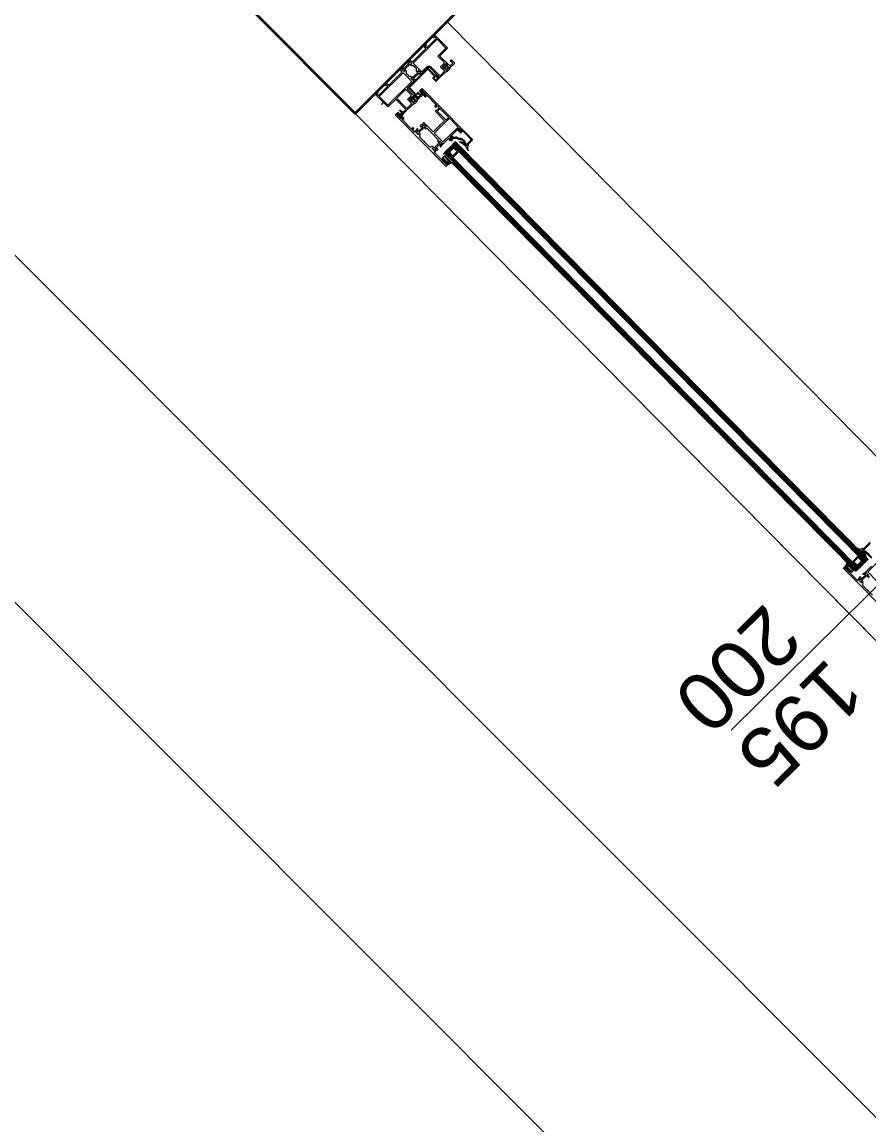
# Model space of a CAD drawing. Header units: centimetres. Extents: x 118932 to 154602, y -32682 to -23521.
# Drawn here: x 137482.6 to 137600.1, y -25901.2 to -25748.3 of the extents above; entities that cross this region are included whole.
import ezdxf

# ---------------------------------------------------------------- set-up
doc = ezdxf.new("R2010")
doc.units = ezdxf.units.CM
doc.header["$LTSCALE"] = 50
doc.header["$MEASUREMENT"] = 0
for name, color, linetype, lineweight, true_color in [('GEN_01_TA_Kolon', 7, 'Continuous', 35, 0xd05d28), ('GEN_02_TF_Pencere', 7, 'Continuous', 9, 0x6093ac), ('GEN_05_ML_Alçıpan_giydirme', 7, 'Continuous', 18, 0x7ebab5), ('GEN_05_ML_Mermer', 7, 'Continuous', 9, 0x9d8692), ('GEN_06_GR_İnce', 7, 'Continuous', 13, 0xb0b0a9), ('KALACAK DUVARLAR', 7, 'Continuous', 30, 0x005387)]:
    doc.layers.add(name, color=color, linetype=linetype, lineweight=lineweight, true_color=true_color)
doc.styles.add('ARIAL', font='arial.ttf')

# ---------------------------------------------------------------- blocks, each defined once
blk = doc.blocks.new('LEVEL 0_E BLOK_KOLON')
at = {"layer": 'GEN_01_TA_Kolon'}
blk.add_lwpolyline([(-162.39, -178.11), (-148.3, -164.04), (-162.59, -149.74), (-176.68, -163.77)], close=True, dxfattribs=at)
blk = doc.blocks.new('LEVEL 0_E BLOK_GÖRÜNÜŞ')
at = {"layer": 'GEN_02_TF_Pencere'}
blk.add_lwpolyline([(-40.65, -414.57), (-212.7, -240.48)], dxfattribs=at)
at = {"layer": 'GEN_06_GR_İnce'}
for p, q in [((-420.03, -99.9), (-73.16, -447.09)), ((-454.03, -113.98), (-84.49, -483.86))]:
    blk.add_line(p, q, dxfattribs=at)
blk = doc.blocks.new('YIKILACAK DUVARLAR LEVEL 0 D BLOK')
at = {"layer": 'KALACAK DUVARLAR', "elevation": 0}
blk.add_lwpolyline([(-860.32, -577.44), (-878.85, -595.9), (-864.56, -610.24), (-850.47, -596.17), (-852.04, -594.6), (-847.61, -590.19)], dxfattribs=at)
blk = doc.blocks.new('P7_')
at = {"layer": 'GEN_02_TF_Pencere'}
for p, q in [((163386.22, -16188.83, 0), (163386.22, -16138.82, 0)), ((163381.25, -16165.65, 0), (163391.19, -16165.65, 0)), ((163386.57, -16165.9, 0), (163385.78, -16165.9, 0)), ((163386.71, -16165.9, 0), (163386.63, -16165.9, 0)), ((163386.83, -16165.9, 0), (163386.77, -16165.9, 0)), ((163386.85, -16165.94, 0), (163386.83, -16165.9, 0)), ((163386.87, -16165.9, 0), (163386.85, -16165.94, 0)), ((163387.7, -16165.9, 0), (163386.87, -16165.9, 0)), ((163387.94, -16166.21, 0), (163387.78, -16165.95, 0)), ((163388.17, -16166.26, 0), (163388.03, -16166.26, 0)), ((163388.09, -16166.04, 0), (163388.09, -16166.06, 0)), ((163388.09, -16166.07, 0), (163388.19, -16166.23, 0)), ((163388.5, -16166.01, 0), (163388.12, -16166.01, 0)), ((163388.13, -16166.08, 0), (163388.13, -16166.04, 0)), ((163388.23, -16166.26, 0), (163388.13, -16166.08, 0)), ((163388.17, -16166, 0), (163388.51, -16166, 0)), ((163388.25, -16167.17, 0), (163388.25, -16166.32, 0)), ((163388.25, -16167.17, 0), (163388.25, -16167.17, 0)), ((163388.43, -16166.32, 0), (163388.43, -16167.17, 0)), ((163388.55, -16166.08, 0), (163388.44, -16166.26, 0)), ((163388.66, -16166.48, 0), (163388.49, -16166.3, 0)), ((163388.49, -16167.19, 0), (163388.66, -16167.02, 0)), ((163388.53, -16166.22, 0), (163388.58, -16166.04, 0)), ((163388.55, -16166.04, 0), (163388.55, -16166.08, 0)), ((163388.58, -16166.04, 0), (163388.58, -16166.02, 0)), ((163388.68, -16166.49, 0), (163388.66, -16166.48, 0)), ((163388.66, -16167.02, 0), (163388.68, -16167, 0)), ((163388.78, -16167.08, 0), (163388.71, -16167.34, 0)), ((163388.72, -16165.88, 0), (163388.72, -16166.15, 0)), ((163388.72, -16166.15, 0), (163388.79, -16166.41, 0)), ((163390.17, -16165.85, 0), (163388.75, -16165.85, 0)), ((163389.72, -16166.6, 0), (163389.77, -16166.55, 0)), ((163389.72, -16167.1, 0), (163389.72, -16166.6, 0)), ((163389.72, -16166.65, 0), (163469.27, -16166.65, 0)), ((163389.72, -16166.75, 0), (163471.15, -16166.75, 0)), ((163389.72, -16166.85, 0), (163471.15, -16166.85, 0)), ((163389.72, -16166.95, 0), (163471.15, -16166.95, 0)), ((163389.72, -16167.05, 0), (163471.15, -16167.05, 0)), ((163389.77, -16167.15, 0), (163389.72, -16167.1, 0)), ((163390.09, -16167.15, 0), (163389.72, -16167.15, 0)), ((163389.72, -16167.15, 0), (163389.72, -16168.35, 0)), ((163389.72, -16167.15, 0), (163470.77, -16167.15, 0)), ((163389.73, -16168.35, 0), (163389.73, -16167.15, 0)), ((163389.77, -16166.55, 0), (163469.36, -16166.55, 0)), ((163389.77, -16168.35, 0), (163389.77, -16167.15, 0)), ((163389.81, -16168.35, 0), (163389.81, -16167.15, 0)), ((163389.85, -16168.35, 0), (163389.85, -16167.15, 0)), ((163389.89, -16168.35, 0), (163389.89, -16167.15, 0)), ((163389.93, -16168.35, 0), (163389.93, -16167.15, 0)), ((163389.94, -16167.3, 0), (163390.09, -16167.15, 0)), ((163389.97, -16167.27, 0), (163389.97, -16167.15, 0)), ((163390.01, -16167.23, 0), (163390.01, -16167.15, 0)), ((163390.02, -16167.33, 0), (163390.17, -16167.18, 0)), ((163390.04, -16166.1, 0), (163390.04, -16166.08, 0)), ((163390.05, -16167.19, 0), (163390.05, -16167.15, 0)), ((163390.07, -16166.05, 0), (163390.14, -16166.05, 0)), ((163390.4, -16166.15, 0), (163390.09, -16166.15, 0)), ((163390.09, -16167.15, 0), (163390.09, -16167.15, 0)), ((163390.17, -16166.02, 0), (163390.17, -16165.85, 0)), ((163390.17, -16167.18, 0), (163391.02, -16167.18, 0)), ((163390.31, -16165.88, 0), (163390.31, -16166, 0)), ((163391.03, -16165.83, 0), (163390.36, -16165.83, 0)), ((163390.36, -16166.05, 0), (163390.44, -16166.05, 0)), ((163390.95, -16166.05, 0), (163391.03, -16166.05, 0)), ((163391.19, -16166.15, 0), (163390.99, -16166.15, 0)), ((163391.02, -16167.18, 0), (163391.02, -16168.32, 0)), ((163391.08, -16166, 0), (163391.08, -16165.88, 0)), ((163391.22, -16165.68, 0), (163391.22, -16166.12, 0)), ((163470.7, -16167.18, 0), (163469.85, -16167.18, 0)), ((163469.85, -16167.18, 0), (163469.85, -16168.32, 0)), ((163470.85, -16167.33, 0), (163470.7, -16167.18, 0)), ((163470.92, -16167.3, 0), (163470.77, -16167.15, 0)), ((163470.77, -16167.15, 0), (163471.15, -16167.15, 0)), ((163470.79, -16167.17, 0), (163470.79, -16167.15, 0)), ((163470.83, -16167.21, 0), (163470.83, -16167.15, 0)), ((163470.87, -16167.25, 0), (163470.87, -16167.15, 0)), ((163470.91, -16167.29, 0), (163470.91, -16167.15, 0)), ((163470.95, -16168.35, 0), (163470.95, -16167.15, 0)), ((163470.99, -16168.35, 0), (163470.99, -16167.15, 0)), ((163471.03, -16168.35, 0), (163471.03, -16167.15, 0)), ((163471.07, -16168.35, 0), (163471.07, -16167.15, 0)), ((163471.15, -16166.6, 0), (163471.1, -16166.55, 0)), ((163471.1, -16167.15, 0), (163471.15, -16167.1, 0)), ((163471.11, -16168.35, 0), (163471.11, -16167.15, 0)), ((163471.15, -16167.1, 0), (163471.15, -16166.6, 0)), ((163471.15, -16167.15, 0), (163471.15, -16168.35, 0)), ((163471.15, -16168.35, 0), (163471.15, -16167.15, 0)), ((163388.51, -16167.7, 0), (163386.8, -16167.71, 0)), ((163387.86, -16167.41, 0), (163387.94, -16167.28, 0)), ((163388.02, -16167.23, 0), (163388.17, -16167.23, 0)), ((163388.18, -16167.27, 0), (163388.09, -16167.42, 0)), ((163388.09, -16167.43, 0), (163388.09, -16167.45, 0)), ((163388.12, -16167.48, 0), (163388.5, -16167.48, 0)), ((163388.13, -16167.41, 0), (163388.23, -16167.23, 0)), ((163388.13, -16167.44, 0), (163388.13, -16167.41, 0)), ((163388.51, -16167.48, 0), (163388.17, -16167.48, 0)), ((163388.44, -16167.23, 0), (163388.55, -16167.41, 0)), ((163388.52, -16170.65, 0), (163388.51, -16167.7, 0)), ((163388.58, -16167.45, 0), (163388.52, -16167.27, 0)), ((163388.55, -16167.41, 0), (163388.55, -16167.44, 0)), ((163388.58, -16167.47, 0), (163388.58, -16167.45, 0)), ((163388.71, -16167.34, 0), (163388.71, -16168.62, 0)), ((163389.72, -16168.4, 0), (163389.77, -16168.35, 0)), ((163389.72, -16168.35, 0), (163470.77, -16168.35, 0)), ((163389.72, -16168.35, 0), (163390.09, -16168.35, 0)), ((163389.72, -16168.35, 0), (163389.72, -16168.35, 0)), ((163389.72, -16168.9, 0), (163389.72, -16168.4, 0)), ((163389.72, -16168.45, 0), (163471.15, -16168.45, 0)), ((163389.72, -16168.55, 0), (163471.15, -16168.55, 0)), ((163389.72, -16168.65, 0), (163471.15, -16168.65, 0)), ((163389.94, -16168.2, 0), (163389.94, -16167.3, 0)), ((163390.09, -16168.35, 0), (163389.94, -16168.2, 0)), ((163389.97, -16168.35, 0), (163389.97, -16168.23, 0)), ((163390.01, -16168.35, 0), (163390.01, -16168.27, 0)), ((163390.02, -16168.17, 0), (163390.02, -16167.33, 0)), ((163390.17, -16168.32, 0), (163390.02, -16168.17, 0)), ((163390.05, -16168.35, 0), (163390.05, -16168.31, 0)), ((163390.09, -16168.35, 0), (163390.09, -16168.35, 0)), ((163390.17, -16167.43, 0), (163390.27, -16167.33, 0)), ((163390.17, -16168.07, 0), (163390.17, -16167.43, 0)), ((163390.27, -16168.17, 0), (163390.17, -16168.07, 0)), ((163391.02, -16168.32, 0), (163390.17, -16168.32, 0)), ((163390.27, -16167.33, 0), (163390.87, -16167.33, 0)), ((163390.87, -16168.17, 0), (163390.27, -16168.17, 0)), ((163390.87, -16167.33, 0), (163390.87, -16168.17, 0)), ((163469.85, -16168.32, 0), (163470.7, -16168.32, 0)), ((163470.6, -16167.33, 0), (163470, -16167.33, 0)), ((163470, -16167.33, 0), (163470, -16168.17, 0)), ((163470, -16168.17, 0), (163470.6, -16168.17, 0)), ((163470.7, -16167.43, 0), (163470.6, -16167.33, 0)), ((163470.6, -16168.17, 0), (163470.7, -16168.07, 0)), ((163470.7, -16168.07, 0), (163470.7, -16167.43, 0)), ((163470.7, -16168.32, 0), (163470.85, -16168.17, 0)), ((163470.77, -16168.35, 0), (163470.92, -16168.2, 0)), ((163471.15, -16168.35, 0), (163470.77, -16168.35, 0)), ((163470.79, -16168.35, 0), (163470.79, -16168.34, 0)), ((163470.83, -16168.35, 0), (163470.83, -16168.3, 0)), ((163470.85, -16168.17, 0), (163470.85, -16167.33, 0)), ((163470.87, -16168.35, 0), (163470.87, -16168.26, 0)), ((163470.91, -16168.35, 0), (163470.91, -16168.22, 0)), ((163470.92, -16168.2, 0), (163470.92, -16167.3, 0)), ((163471.15, -16168.4, 0), (163471.1, -16168.35, 0)), ((163471.15, -16168.35, 0), (163471.15, -16168.35, 0)), ((163471.15, -16168.9, 0), (163471.15, -16168.4, 0)), ((163389.53, -16169.41, 0), (163390.44, -16169.41, 0)), ((163390.34, -16169.53, 0), (163389.53, -16169.53, 0)), ((163389.72, -16168.75, 0), (163471.15, -16168.75, 0)), ((163389.72, -16168.85, 0), (163471.15, -16168.85, 0)), ((163389.77, -16168.95, 0), (163389.72, -16168.9, 0)), ((163389.77, -16168.95, 0), (163471.1, -16168.95, 0)), ((163391.03, -16169.38, 0), (163390.97, -16169.38, 0)), ((163390.98, -16169.26, 0), (163391.17, -16169.26, 0)), ((163391.08, -16170.69, 0), (163391.08, -16169.43, 0)), ((163391.2, -16169.29, 0), (163391.2, -16170.83, 0)), ((163471.1, -16168.95, 0), (163471.15, -16168.9, 0))]:
    blk.add_line(p, q, dxfattribs=at)
at = {"layer": 'GEN_02_TF_Pencere', "extrusion": (0, 0, -1)}
for p, q in [((163390.03, -16166.19, 0), (163390.03, -16166.44, 0)), ((163390.04, -16166.48, 0), (163390.07, -16166.53, 0)), ((163390.45, -16166.16, 0), (163390.06, -16166.16, 0)), ((163390.14, -16166.53, 0), (163390.2, -16166.4, 0)), ((163390.26, -16166.4, 0), (163390.31, -16166.53, 0)), ((163390.55, -16165.88, 0), (163390.39, -16165.98, 0)), ((163390.39, -16166.53, 0), (163390.46, -16166.39, 0)), ((163390.41, -16166.04, 0), (163390.45, -16166.04, 0)), ((163390.45, -16166.04, 0), (163390.45, -16166.16, 0)), ((163390.52, -16166.4, 0), (163390.57, -16166.53, 0)), ((163390.53, -16166.13, 0), (163390.53, -16165.97, 0)), ((163390.8, -16165.88, 0), (163390.55, -16165.88, 0)), ((163390.56, -16165.95, 0), (163390.79, -16165.95, 0)), ((163390.79, -16166.16, 0), (163390.56, -16166.16, 0)), ((163390.65, -16166.53, 0), (163390.73, -16166.39, 0)), ((163390.78, -16166.4, 0), (163390.82, -16166.49, 0)), ((163390.96, -16165.98, 0), (163390.8, -16165.88, 0)), ((163390.81, -16166.15, 0), (163390.81, -16166.15, 0)), ((163390.82, -16165.97, 0), (163390.82, -16166.13, 0)), ((163390.82, -16166.49, 0), (163390.82, -16166.49, 0)), ((163390.86, -16166.36, 0), (163390.86, -16166.34, 0)), ((163390.86, -16166.36, 0), (163390.86, -16166.36, 0)), ((163390.9, -16166.16, 0), (163390.9, -16166.04, 0)), ((163390.9, -16166.04, 0), (163390.94, -16166.04, 0)), ((163391.2, -16166.16, 0), (163390.9, -16166.16, 0)), ((163390.92, -16166.55, 0), (163391.17, -16166.55, 0)), ((163390.96, -16166.25, 0), (163391.15, -16166.25, 0)), ((163391.15, -16166.45, 0), (163390.96, -16166.45, 0)), ((163391.23, -16166.07, 0), (163391.23, -16166.13, 0)), ((163391.25, -16166.34, 0), (163391.25, -16166.36, 0)), ((163391.33, -16166.5, 0), (163391.54, -16166.7, 0)), ((163391.59, -16166.66, 0), (163391.41, -16166.45, 0)), ((163469.27, -16166.66, 0), (163469.45, -16166.45, 0)), ((163469.53, -16166.5, 0), (163469.32, -16166.7, 0)), ((163469.61, -16166.34, 0), (163469.61, -16166.36, 0)), ((163469.63, -16166.07, 0), (163469.63, -16166.13, 0)), ((163469.66, -16166.16, 0), (163469.96, -16166.16, 0)), ((163469.94, -16166.55, 0), (163469.69, -16166.55, 0)), ((163469.9, -16166.25, 0), (163469.71, -16166.25, 0)), ((163469.71, -16166.45, 0), (163469.9, -16166.45, 0)), ((163469.9, -16165.98, 0), (163470.06, -16165.88, 0)), ((163469.96, -16166.04, 0), (163469.92, -16166.04, 0)), ((163469.96, -16166.16, 0), (163469.96, -16166.04, 0)), ((163470, -16166.36, 0), (163470, -16166.34, 0)), ((163470, -16166.36, 0), (163470, -16166.36, 0)), ((163470.04, -16165.97, 0), (163470.04, -16166.13, 0)), ((163470.08, -16166.4, 0), (163470.04, -16166.49, 0)), ((163470.04, -16166.49, 0), (163470.04, -16166.49, 0)), ((163470.05, -16166.15, 0), (163470.05, -16166.15, 0)), ((163470.06, -16165.88, 0), (163470.31, -16165.88, 0)), ((163470.3, -16165.95, 0), (163470.07, -16165.95, 0)), ((163470.07, -16166.16, 0), (163470.3, -16166.16, 0)), ((163470.21, -16166.53, 0), (163470.13, -16166.39, 0)), ((163470.34, -16166.4, 0), (163470.29, -16166.53, 0)), ((163470.31, -16165.88, 0), (163470.47, -16165.98, 0)), ((163470.33, -16166.13, 0), (163470.33, -16165.97, 0)), ((163470.47, -16166.53, 0), (163470.4, -16166.39, 0)), ((163470.45, -16166.04, 0), (163470.41, -16166.04, 0)), ((163470.41, -16166.04, 0), (163470.41, -16166.16, 0)), ((163470.41, -16166.16, 0), (163470.81, -16166.16, 0)), ((163470.61, -16166.4, 0), (163470.55, -16166.53, 0)), ((163470.72, -16166.53, 0), (163470.66, -16166.4, 0)), ((163470.82, -16166.48, 0), (163470.79, -16166.53, 0)), ((163470.84, -16166.19, 0), (163470.83, -16166.44, 0)), ((163390.17, -16168.95, 0), (163390.18, -16168.95, 0)), ((163390.85, -16169.27, 0), (163390.84, -16169.28, 0)), ((163391.17, -16169.26, 0), (163390.9, -16169.26, 0)), ((163391.2, -16169.47, 0), (163391.2, -16169.28, 0)), ((163391.26, -16169.49, 0), (163391.23, -16169.49, 0)), ((163391.23, -16169.49, 0), (163391.23, -16169.49, 0)), ((163469.6, -16169.89, 0), (163469.64, -16169.89, 0)), ((163469.64, -16169.89, 0), (163469.64, -16169.89, 0)), ((163469.67, -16169.87, 0), (163469.67, -16169.68, 0)), ((163469.7, -16169.66, 0), (163469.96, -16169.66, 0)), ((163470.01, -16169.67, 0), (163470.02, -16169.68, 0)), ((163470.69, -16169.35, 0), (163470.68, -16169.35, 0))]:
    blk.add_line(p, q, dxfattribs=at)
at = {"layer": 'GEN_02_TF_Pencere', "linetype": 'Continuous'}
for p, q in [((163478.97, -16166.05, 0), (163478.97, -16166.56, 0)), ((163478.99, -16166.05, 0), (163478.99, -16166.56, 0)), ((163479.01, -16166.05, 0), (163479.01, -16166.56, 0)), ((163479.03, -16166.05, 0), (163479.03, -16166.56, 0)), ((163479.05, -16166.05, 0), (163479.05, -16166.56, 0)), ((163479.07, -16166.05, 0), (163479.07, -16166.56, 0)), ((163479.09, -16166.05, 0), (163479.09, -16166.56, 0)), ((163479.11, -16166.05, 0), (163479.11, -16166.56, 0)), ((163479.13, -16166.05, 0), (163479.13, -16166.56, 0)), ((163479.15, -16166.05, 0), (163479.15, -16166.56, 0)), ((163479.17, -16166.05, 0), (163479.17, -16166.56, 0)), ((163479.19, -16166.05, 0), (163479.19, -16166.56, 0)), ((163479.21, -16166.05, 0), (163479.21, -16166.56, 0)), ((163479.23, -16166.05, 0), (163479.23, -16166.56, 0)), ((163479.25, -16166.05, 0), (163479.25, -16166.56, 0)), ((163479.27, -16166.05, 0), (163479.27, -16166.56, 0)), ((163478.97, -16170.46, 0), (163478.97, -16169.95, 0)), ((163478.99, -16170.46, 0), (163478.99, -16169.95, 0)), ((163479.01, -16170.46, 0), (163479.01, -16169.95, 0)), ((163479.03, -16170.46, 0), (163479.03, -16169.95, 0)), ((163479.05, -16170.46, 0), (163479.05, -16169.95, 0)), ((163479.07, -16170.46, 0), (163479.07, -16169.95, 0)), ((163479.09, -16170.46, 0), (163479.09, -16169.95, 0)), ((163479.11, -16170.46, 0), (163479.11, -16169.95, 0)), ((163479.13, -16170.46, 0), (163479.13, -16169.95, 0)), ((163479.15, -16170.46, 0), (163479.15, -16169.95, 0)), ((163479.17, -16170.46, 0), (163479.17, -16169.95, 0)), ((163479.19, -16170.46, 0), (163479.19, -16169.95, 0)), ((163479.21, -16170.46, 0), (163479.21, -16169.95, 0)), ((163479.23, -16170.46, 0), (163479.23, -16169.95, 0)), ((163479.25, -16170.46, 0), (163479.25, -16169.95, 0)), ((163479.27, -16170.46, 0), (163479.27, -16169.95, 0))]:
    blk.add_line(p, q, dxfattribs=at)
at = {"layer": 'GEN_02_TF_Pencere', "elevation": 0}
for points in [[(163479.62, -16165.65), (163469.68, -16165.65, 0.414214), (163469.65, -16165.68), (163469.65, -16166.12, 0.414214), (163469.68, -16166.15), (163469.88, -16166.15, 0.414214), (163469.95, -16166.08, 0.414214), (163469.92, -16166.05), (163469.84, -16166.05, -0.414214), (163469.79, -16166), (163469.79, -16165.88, -0.414214), (163469.84, -16165.83), (163470.51, -16165.83, -0.414214), (163470.56, -16165.88), (163470.56, -16166, -0.414214), (163470.51, -16166.05), (163470.43, -16166.05, 0.414214), (163470.4, -16166.08, 0.414214), (163470.47, -16166.15), (163470.78, -16166.15, 0.414214), (163470.83, -16166.1), (163470.83, -16166.08, 0.414214), (163470.8, -16166.05), (163470.73, -16166.05, -0.414214), (163470.7, -16166.02), (163470.7, -16165.85), (163472.12, -16165.85, -0.414214), (163472.15, -16165.88), (163472.15, -16166.15), (163472.08, -16166.41, 0.700075), (163472.18, -16166.49), (163472.2, -16166.48), (163472.37, -16166.3, 0.617785), (163472.36, -16166.24, -0.283333), (163472.33, -16166.22), (163472.28, -16166.04), (163472.28, -16166.02, -0.673162), (163472.33, -16166, 0.202354), (163472.36, -16166.01), (163472.74, -16166.01, -0.415901), (163472.77, -16166.04), (163472.77, -16166.06, -0.137872), (163472.77, -16166.07), (163472.68, -16166.23, 0.585714), (163472.69, -16166.26), (163472.83, -16166.26, 0.30109), (163472.92, -16166.21), (163473.08, -16165.95, -0.261413), (163473.16, -16165.9), (163473.99, -16165.9), (163474.01, -16165.94), (163474.03, -16165.9), (163474.09, -16165.9, 1), (163474.15, -16165.9), (163474.23, -16165.9, 1), (163474.29, -16165.9), (163475.08, -16165.9, -0.261413), (163475.16, -16165.95), (163475.32, -16166.21, 0.261381), (163475.41, -16166.26), (163475.55, -16166.26, 0.585524), (163475.56, -16166.23), (163475.47, -16166.07, -0.137707), (163475.47, -16166.06), (163475.47, -16166.04, -0.414214), (163475.5, -16166.01), (163475.88, -16166.01, 0.202488), (163475.91, -16166, -0.673126), (163475.96, -16166.02), (163475.96, -16166.04), (163475.91, -16166.22, -0.283536), (163475.88, -16166.24, 0.617796), (163475.87, -16166.3), (163476.04, -16166.48), (163476.06, -16166.49, 0.700399), (163476.16, -16166.41), (163476.1, -16166.15), (163476.1, -16165.88, -0.414214), (163476.13, -16165.85), (163476.45, -16165.85, -0.414214), (163476.48, -16165.88), (163476.48, -16166.09, 0.414214), (163476.51, -16166.12), (163476.67, -16166.12, 0.414214), (163476.7, -16166.09), (163476.7, -16166.03, 0.414214), (163476.67, -16166), (163476.6, -16166), (163476.6, -16165.85), (163478.6, -16165.85), (163478.6, -16166), (163478.5, -16166, 0.414214), (163478.47, -16166.03), (163478.47, -16166.1, 0.414214), (163478.52, -16166.15), (163478.83, -16166.15, 0.414214), (163478.9, -16166.08, 0.414214), (163478.87, -16166.05), (163478.79, -16166.05, -0.414214), (163478.74, -16166), (163478.74, -16165.88, -0.414214), (163478.79, -16165.83), (163479.46, -16165.83, -0.414214), (163479.51, -16165.88), (163479.51, -16166, -0.414214), (163479.46, -16166.05), (163479.38, -16166.05, 0.414214), (163479.35, -16166.08, 0.414214), (163479.42, -16166.15), (163479.62, -16166.15, 0.414214), (163479.65, -16166.12), (163479.65, -16165.68, 0.414214), (163479.62, -16165.65)], [(163471.67, -16170.85), (163479.61, -16170.86, 0.198912), (163479.64, -16170.85, 0.198912), (163479.64, -16170.83), (163479.65, -16170.39, 0.414214), (163479.62, -16170.36), (163479.42, -16170.36, 0.414214), (163479.35, -16170.43, 0.414214), (163479.38, -16170.46), (163479.46, -16170.46, -0.414214), (163479.51, -16170.51), (163479.51, -16170.63, -0.414214), (163479.46, -16170.68), (163478.79, -16170.68, -0.414214), (163478.74, -16170.63), (163478.74, -16170.51, -0.414214), (163478.79, -16170.46), (163478.87, -16170.46, 0.414214), (163478.9, -16170.43, 0.414214), (163478.83, -16170.36), (163478.52, -16170.36, 0.414214), (163478.47, -16170.41), (163478.47, -16170.48, 0.414214), (163478.5, -16170.51), (163478.6, -16170.51), (163478.6, -16170.66), (163476.6, -16170.66), (163476.6, -16170.51), (163476.67, -16170.51, 0.414214), (163476.7, -16170.48), (163476.7, -16170.42, 0.414214), (163476.67, -16170.39), (163476.51, -16170.39, 0.414214), (163476.48, -16170.42), (163476.48, -16170.63, -0.414214), (163476.45, -16170.66), (163476.1, -16170.66), (163476.1, -16169.96, 0.414213), (163476.07, -16169.93), (163474.3, -16169.93), (163474.3, -16168.85), (163474.27, -16168.82), (163474.3, -16168.79), (163474.3, -16167.71), (163476.05, -16167.71, 0.414277), (163476.15, -16167.61), (163476.15, -16167.57, 0.339312), (163476.13, -16167.55), (163476.11, -16167.55, -0.339802), (163476.1, -16167.53), (163476.1, -16167.34), (163476.17, -16167.08, 0.700085), (163476.06, -16167), (163476.04, -16167.02), (163475.87, -16167.19, 0.617948), (163475.89, -16167.25, -0.283637), (163475.91, -16167.27), (163475.96, -16167.46), (163475.96, -16167.47, -0.673161), (163475.91, -16167.5, 0.202488), (163475.89, -16167.49), (163475.5, -16167.49, -0.414214), (163475.47, -16167.46), (163475.47, -16167.43, -0.137872), (163475.47, -16167.42), (163475.57, -16167.27, 0.585524), (163475.55, -16167.24), (163475.41, -16167.24, 0.261413), (163475.32, -16167.28), (163475.25, -16167.41, -0.261413), (163475.16, -16167.46), (163474.25, -16167.46), (163473.08, -16167.45, -0.261413), (163473, -16167.41), (163472.92, -16167.28, 0.261413), (163472.84, -16167.23), (163472.69, -16167.23, 0.585524), (163472.68, -16167.27), (163472.77, -16167.42, -0.137872), (163472.77, -16167.43), (163472.77, -16167.45, -0.414214), (163472.74, -16167.48), (163472.36, -16167.48, 0.202488), (163472.34, -16167.49, -0.673161), (163472.28, -16167.47), (163472.28, -16167.45), (163472.34, -16167.27, -0.283637), (163472.36, -16167.25, 0.617948), (163472.37, -16167.19), (163472.2, -16167.02), (163472.19, -16167, 0.700085), (163472.08, -16167.08), (163472.15, -16167.34), (163472.15, -16168.62, -0.414214), (163472.12, -16168.65), (163471.98, -16168.65, -0.414214), (163471.95, -16168.62), (163471.95, -16168.53, 0.463003), (163471.91, -16168.5, 0.372825), (163471.83, -16168.6), (163471.83, -16168.62, -0.414214), (163471.8, -16168.65), (163471.73, -16168.65, 0.414214), (163471.65, -16168.73), (163471.65, -16168.9, 0.414214), (163471.8, -16169.05), (163471.82, -16169.05, 0.414214), (163471.85, -16169.02), (163471.85, -16168.98, 0.380812), (163471.82, -16168.95, -0.365977), (163471.8, -16168.92), (163471.8, -16168.83, -0.414214), (163471.83, -16168.8), (163471.94, -16168.8, -0.365977), (163471.97, -16168.83, 0.369187), (163472, -16168.85), (163472.12, -16168.85, -0.414214), (163472.15, -16168.88), (163472.15, -16169.72), (163472.18, -16169.75), (163472.15, -16169.78), (163472.15, -16170.62, -0.414214), (163472.12, -16170.65), (163471.99, -16170.65, 0.365995), (163471.96, -16170.68, -0.365977), (163471.94, -16170.7), (163471.83, -16170.7, -0.414214), (163471.8, -16170.67), (163471.8, -16170.58, -0.374045), (163471.82, -16170.55, 0.366034), (163471.85, -16170.53), (163471.85, -16170.48, 0.414214), (163471.82, -16170.45), (163471.8, -16170.45, 0.414214), (163471.65, -16170.6), (163471.64, -16170.82, 0.414214), (163471.67, -16170.85)], [(163472.61, -16167.17), (163472.61, -16166.32, -0.131653), (163472.63, -16166.26), (163472.73, -16166.08), (163472.73, -16166.04, 0.414213), (163472.69, -16166), (163472.35, -16166, 0.414214), (163472.31, -16166.04), (163472.31, -16166.08), (163472.42, -16166.26, -0.131652), (163472.43, -16166.32), (163472.43, -16167.17, -0.131652), (163472.42, -16167.23), (163472.31, -16167.41), (163472.31, -16167.44, 0.414214), (163472.35, -16167.48), (163472.69, -16167.48, 0.414213), (163472.73, -16167.44), (163472.73, -16167.41), (163472.63, -16167.23, -0.131652), (163472.61, -16167.17)], [(163475.61, -16167.17), (163475.61, -16166.32, 0.131653), (163475.59, -16166.26), (163475.49, -16166.08), (163475.49, -16166.05, -0.414213), (163475.53, -16166.01), (163475.87, -16166.01, -0.414214), (163475.91, -16166.05), (163475.91, -16166.08), (163475.81, -16166.26, 0.131652), (163475.79, -16166.32), (163475.79, -16167.17, 0.131652), (163475.81, -16167.23), (163475.91, -16167.41), (163475.91, -16167.45, -0.414214), (163475.87, -16167.49), (163475.53, -16167.49, -0.414213), (163475.49, -16167.45), (163475.49, -16167.41), (163475.59, -16167.23, 0.131652), (163475.61, -16167.17)], [(163483.22, -16167.88), (163483.22, -16170.51, 0.414214), (163483.25, -16170.54), (163483.69, -16170.54, -0.414214), (163483.72, -16170.57), (163483.72, -16170.85), (163483.72, -16171.01), (163483.48, -16171.03, -0.957329), (163483.47, -16170.99, 0.267761), (163483.49, -16170.98), (163483.55, -16170.82, 0.843081), (163483.54, -16170.76), (163483.08, -16170.76, 0.577366), (163483.06, -16170.81), (163483.15, -16170.96, 0.182697), (163483.16, -16170.97, -0.849744), (163483.15, -16171.01), (163483.06, -16171.01, -0.267944), (163482.8, -16170.86), (163482.77, -16170.81, 0.267966), (163482.69, -16170.76), (163482.6, -16170.76, -1), (163482.54, -16170.76), (163482.46, -16170.76, -1), (163482.4, -16170.76), (163482.34, -16170.76), (163482.32, -16170.8), (163482.3, -16170.76), (163482.17, -16170.76, 0.267964), (163482.09, -16170.81), (163482.06, -16170.86, -0.267944), (163481.8, -16171.01), (163481.71, -16171.01, -0.849637), (163481.7, -16170.97, 0.182928), (163481.71, -16170.96), (163481.8, -16170.81, 0.577366), (163481.78, -16170.76), (163481.33, -16170.76, 0.843087), (163481.32, -16170.82), (163481.37, -16170.98, 0.268123), (163481.39, -16170.99, -0.957545), (163481.38, -16171.03), (163481.08, -16171.01, -0.493156), (163481.07, -16170.98), (163481.1, -16170.9, -0.312805), (163481.12, -16170.88, 0.41134), (163481.15, -16170.85), (163481.15, -16169.55, 0.414214), (163480.95, -16169.35), (163479.17, -16169.35, 0.414214), (163479.14, -16169.38), (163479.19, -16169.52, -0.414214), (163479.16, -16169.55), (163479.02, -16169.55, -0.414214), (163478.99, -16169.52), (163478.99, -16169.17, -0.399096), (163479.04, -16169.12), (163479.42, -16169.1, -0.429495), (163479.45, -16169.13), (163479.45, -16169.15, 0.414214), (163479.5, -16169.2), (163479.7, -16169.2, 0.414214), (163479.8, -16169.1), (163479.8, -16168.6, 0.414214), (163479.7, -16168.5), (163479.5, -16168.5, 0.414214), (163479.45, -16168.55), (163479.45, -16168.57, -0.429487), (163479.42, -16168.6), (163479.04, -16168.58, -0.399104), (163478.99, -16168.53), (163478.99, -16166.58, -0.414214), (163479.09, -16166.48), (163479.62, -16166.48, -0.414214), (163479.65, -16166.51), (163479.65, -16166.6, -0.400696), (163479.62, -16166.63), (163479.18, -16166.65, 0.400696), (163479.15, -16166.68), (163479.15, -16167.19, 0.414214), (163479.18, -16167.22), (163481.12, -16167.22, 0.414214), (163481.15, -16167.19), (163481.15, -16165.83, -0.414214), (163481.3, -16165.68), (163483.69, -16165.68, -0.414214), (163483.72, -16165.71), (163483.72, -16165.93, -0.414214), (163483.57, -16166.08), (163483.54, -16166.08, -0.414214), (163483.52, -16166.06), (163483.52, -16166.01, -0.36604), (163483.54, -16165.98, 0.365984), (163483.57, -16165.95), (163483.57, -16165.86, 0.414214), (163483.54, -16165.83), (163483.43, -16165.83, 0.367429), (163483.4, -16165.86, -0.364526), (163483.37, -16165.88), (163483.25, -16165.88, 0.414214), (163483.22, -16165.91), (163483.22, -16166.75), (163483.19, -16166.78), (163483.22, -16166.81), (163483.22, -16167.65, 0.414214), (163483.25, -16167.68), (163483.37, -16167.68, -0.364526), (163483.4, -16167.71, 0.367429), (163483.43, -16167.73), (163483.54, -16167.73, 0.414214), (163483.57, -16167.7), (163483.57, -16167.61, 0.365984), (163483.54, -16167.58, -0.36604), (163483.52, -16167.55), (163483.52, -16167.5, -0.414214), (163483.54, -16167.48), (163483.57, -16167.48, -0.414214), (163483.72, -16167.63), (163483.72, -16167.8, -0.414214), (163483.64, -16167.88), (163483.22, -16167.88)], [(163478.99, -16168.41, 0.064394), (163478.91, -16168.62, 0.064394), (163478.88, -16168.84, 0.129325), (163478.99, -16169.27), (163478.99, -16169.12, -0.399528), (163479.02, -16169.09), (163479.44, -16169.07, -0.414214), (163479.47, -16169.1), (163479.47, -16169.13, 0.414214), (163479.5, -16169.16), (163479.5, -16169.16, 0.295923), (163479.59, -16169.1, 0.104809), (163479.65, -16168.84, 0.104809), (163479.59, -16168.58, 0.295923), (163479.5, -16168.52), (163479.5, -16168.52, 0.414214), (163479.47, -16168.55), (163479.47, -16168.58, -0.414214), (163479.44, -16168.61), (163479.02, -16168.59, -0.399528), (163478.99, -16168.56), (163478.99, -16168.41)], [(163479.14, -16168.7), (163479.46, -16168.71, -0.337036), (163479.49, -16168.74, -0.054259), (163479.5, -16168.84, -0.054259), (163479.49, -16168.95, -0.337036), (163479.46, -16168.97), (163479.14, -16168.99, -0.32284), (163479.11, -16168.97, -0.093955), (163479.08, -16168.84, -0.093955), (163479.11, -16168.72, -0.32284), (163479.14, -16168.7)], [(163481.15, -16169.12), (163481.15, -16167.43, 0.414189), (163481.12, -16167.4), (163479.2, -16167.4, 0.414238), (163479.17, -16167.43), (163479.17, -16168.32, 0.414214), (163479.2, -16168.35), (163479.9, -16168.35, -0.414214), (163480, -16168.45), (163480, -16169.05, 0.414214), (163480.1, -16169.15), (163481.12, -16169.15, 0.414214), (163481.15, -16169.12)], [(163469.7, -16170.86), (163471.62, -16170.86, 0.41421), (163471.65, -16170.83), (163471.65, -16170.77, 0.41421), (163471.62, -16170.74), (163471.6, -16170.74), (163471.6, -16170.44), (163471.87, -16170.44), (163471.89, -16170.47, 0.414213), (163471.93, -16170.49), (163472.1, -16170.39, 0.767327), (163472.08, -16170.32), (163471.58, -16170.32, 0.414213), (163471.48, -16170.42), (163471.48, -16170.69, -0.414213), (163471.43, -16170.74), (163469.84, -16170.74, -0.414213), (163469.79, -16170.69), (163469.79, -16169.83, -0.414213), (163469.84, -16169.78), (163469.89, -16169.78, -0.127549), (163469.92, -16169.79, 0.13898), (163470.52, -16169.93), (163470.66, -16169.93, 0.215322), (163470.9, -16169.82, -0.168624), (163471.36, -16169.56, 0.197358), (163471.57, -16169.43), (163471.67, -16169.28, -0.244575), (163471.82, -16169.2), (163472.1, -16169.2, 0.767327), (163472.13, -16169.1), (163471.93, -16168.98, 0.577351), (163471.89, -16169.01), (163471.89, -16169.08), (163471.82, -16169.08, 0.244575), (163471.58, -16169.21), (163471.47, -16169.36, -0.197358), (163471.34, -16169.44, 0.168624), (163470.81, -16169.74, -0.215322), (163470.66, -16169.81), (163470.42, -16169.81, -0.114883), (163469.98, -16169.68, 0.126996), (163469.88, -16169.66), (163469.7, -16169.66, 0.414213), (163469.67, -16169.69), (163469.67, -16170.83, 0.414213), (163469.7, -16170.86)], [(163474.22, -16170.13, -0.198912), (163474.25, -16170.13), (163475.87, -16170.13, -0.414214), (163475.9, -16170.16), (163475.9, -16170.63, -0.414214), (163475.87, -16170.66), (163474.25, -16170.66, -0.414214), (163474.22, -16170.63), (163474.22, -16170.16, -0.198912), (163474.22, -16170.13)], [(163479.65, -16169.39, 0.198912), (163479.64, -16169.37, 0.198912), (163479.62, -16169.36), (163479.21, -16169.36, 0.518649), (163479.18, -16169.4), (163479.22, -16169.52, -0.518649), (163479.19, -16169.56), (163479.03, -16169.56, 0.414214), (163479, -16169.59), (163479, -16170.05, 0.414214), (163479.03, -16170.08), (163479.62, -16170.08, 0.414214), (163479.65, -16170.05), (163479.65, -16169.71), (163481, -16169.71), (163481, -16171.49), (163481, -16173.28), (163479.65, -16173.28), (163479.65, -16172.94, 0.414214), (163479.62, -16172.91), (163479.03, -16172.91, 0.414214), (163479, -16172.94), (163479, -16173.4, 0.414214), (163479.03, -16173.43), (163479.19, -16173.43, -0.518649), (163479.22, -16173.47), (163479.18, -16173.59, 0.518649), (163479.21, -16173.63), (163479.62, -16173.63, 0.414214), (163479.65, -16173.6), (163479.65, -16173.43, -0.414214), (163479.68, -16173.4), (163481.09, -16173.4, 0.414214), (163481.12, -16173.37), (163481.12, -16171.49), (163481.12, -16169.62, 0.414214), (163481.09, -16169.59), (163479.68, -16169.59, -0.414214), (163479.65, -16169.56), (163479.65, -16169.39)], [(163479.54, -16169.49, -0.190395), (163479.55, -16169.51), (163479.55, -16169.95, -0.414214), (163479.52, -16169.98), (163479.13, -16169.98, -0.414214), (163479.1, -16169.95), (163479.1, -16169.69, -0.414214), (163479.13, -16169.66), (163479.17, -16169.66, 0.505029), (163479.31, -16169.47), (163479.52, -16169.48, -0.190395), (163479.54, -16169.49)], [(163481.66, -16171.93), (163481.66, -16171.08, -0.131652), (163481.67, -16171.02), (163481.78, -16170.84), (163481.78, -16170.8, 0.414214), (163481.74, -16170.76), (163481.4, -16170.76, 0.414214), (163481.36, -16170.8), (163481.36, -16170.84), (163481.46, -16171.02, -0.131652), (163481.48, -16171.08), (163481.48, -16171.93, -0.131652), (163481.46, -16171.99), (163481.36, -16172.17), (163481.36, -16172.2, 0.414214), (163481.4, -16172.24), (163481.74, -16172.24, 0.414214), (163481.78, -16172.2), (163481.78, -16172.17), (163481.67, -16171.99, -0.131652), (163481.66, -16171.93)], [(163483.42, -16171.93), (163483.42, -16171.08, -0.131652), (163483.43, -16171.02), (163483.54, -16170.84), (163483.54, -16170.8, 0.414214), (163483.5, -16170.76), (163483.16, -16170.76, 0.414214), (163483.12, -16170.8), (163483.12, -16170.84), (163483.22, -16171.02, -0.131652), (163483.24, -16171.08), (163483.24, -16171.93, -0.131652), (163483.22, -16171.99), (163483.12, -16172.17), (163483.12, -16172.2, 0.414214), (163483.16, -16172.24), (163483.5, -16172.24, 0.414214), (163483.54, -16172.2), (163483.54, -16172.17), (163483.43, -16171.99, -0.131652), (163483.42, -16171.93)], [(163483.69, -16177.33), (163481.3, -16177.33, -0.414214), (163481.15, -16177.18), (163481.15, -16175.81, 0.414214), (163481.12, -16175.78), (163479.18, -16175.78, 0.414214), (163479.15, -16175.81), (163479.15, -16176.32, 0.400696), (163479.18, -16176.35), (163479.62, -16176.38, -0.400696), (163479.65, -16176.41), (163479.65, -16176.5, -0.414214), (163479.62, -16176.53), (163479.09, -16176.53, -0.414214), (163478.99, -16176.43), (163478.99, -16175.6, -0.399104), (163479.04, -16175.55), (163479.42, -16175.53, -0.429487), (163479.45, -16175.56), (163479.45, -16175.58, 0.414214), (163479.5, -16175.63), (163479.7, -16175.63, 0.414214), (163479.8, -16175.53), (163479.8, -16175.03, 0.414214), (163479.7, -16174.93), (163479.5, -16174.93, 0.414214), (163479.45, -16174.98), (163479.45, -16175, -0.429495), (163479.42, -16175.03), (163479.04, -16175.02, -0.399096), (163478.99, -16174.97), (163478.99, -16173.49, -0.414214), (163479.02, -16173.46), (163479.16, -16173.46, -0.518649), (163479.19, -16173.5), (163479.15, -16173.62, 0.518649), (163479.18, -16173.66), (163480.95, -16173.66, 0.414214), (163481.15, -16173.46), (163481.15, -16172.16, 0.41134), (163481.12, -16172.13, -0.312805), (163481.1, -16172.11), (163481.07, -16172.03, -0.493156), (163481.08, -16172), (163481.38, -16171.98, -0.957545), (163481.39, -16172.02, 0.268123), (163481.37, -16172.03), (163481.32, -16172.19, 0.843087), (163481.33, -16172.25), (163481.78, -16172.25, 0.577366), (163481.8, -16172.2), (163481.71, -16172.04, 0.182928), (163481.7, -16172.03, -0.849637), (163481.71, -16172), (163481.8, -16172, -0.267944), (163482.06, -16172.15), (163482.09, -16172.2, 0.267964), (163482.17, -16172.25), (163482.3, -16172.25), (163482.32, -16172.21), (163482.34, -16172.25), (163482.4, -16172.25, -1), (163482.46, -16172.25), (163482.54, -16172.25, -1), (163482.6, -16172.25), (163482.69, -16172.25, 0.267966), (163482.77, -16172.2), (163482.8, -16172.15, -0.267944), (163483.06, -16172), (163483.15, -16172, -0.849744), (163483.16, -16172.03, 0.182697), (163483.15, -16172.04), (163483.06, -16172.2, 0.577366), (163483.08, -16172.25), (163483.54, -16172.25, 0.843081), (163483.55, -16172.19), (163483.49, -16172.03, 0.267761), (163483.47, -16172.02, -0.957329), (163483.48, -16171.98), (163483.72, -16172), (163483.72, -16172.16), (163483.72, -16172.43, -0.414214), (163483.69, -16172.46), (163483.25, -16172.46, 0.414214), (163483.22, -16172.49), (163483.22, -16175.13), (163483.64, -16175.13, -0.414214), (163483.72, -16175.21), (163483.72, -16175.38, -0.414214), (163483.57, -16175.53), (163483.54, -16175.53, -0.414214), (163483.52, -16175.51), (163483.52, -16175.45, -0.36604), (163483.54, -16175.42, 0.365984), (163483.57, -16175.4), (163483.57, -16175.31, 0.414214), (163483.54, -16175.28), (163483.43, -16175.28, 0.367429), (163483.4, -16175.3, -0.364526), (163483.37, -16175.33), (163483.25, -16175.33, 0.414214), (163483.22, -16175.36), (163483.22, -16176.2), (163483.19, -16176.23), (163483.22, -16176.26), (163483.22, -16177.1, 0.414214), (163483.25, -16177.13), (163483.37, -16177.13, -0.364526), (163483.4, -16177.15, 0.367429), (163483.43, -16177.18), (163483.54, -16177.18, 0.414214), (163483.57, -16177.15), (163483.57, -16177.06, 0.365984), (163483.54, -16177.03, -0.36604), (163483.52, -16177), (163483.52, -16176.95, -0.414214), (163483.54, -16176.93), (163483.57, -16176.93, -0.414214), (163483.72, -16177.08), (163483.72, -16177.3, -0.414214), (163483.69, -16177.33)], [(163479.55, -16173.04), (163479.55, -16173.48, -0.395113), (163479.52, -16173.51), (163479.31, -16173.52, 0.505029), (163479.17, -16173.33), (163479.13, -16173.33, -0.414214), (163479.1, -16173.3), (163479.1, -16173.04, -0.414214), (163479.13, -16173.01), (163479.52, -16173.01, -0.414214), (163479.55, -16173.04)], [(163481.33, -16177.15), (163483.04, -16177.15), (163483.04, -16172.46), (163481.33, -16172.46), (163481.33, -16173.46, -0.414214), (163480.95, -16173.84), (163479.2, -16173.84, 0.414214), (163479.17, -16173.87), (163479.17, -16174.75, 0.414214), (163479.2, -16174.78), (163479.9, -16174.78, -0.414214), (163480, -16174.88), (163480, -16175.48, 0.414214), (163480.1, -16175.58), (163481.23, -16175.58, -0.414214), (163481.33, -16175.68), (163481.33, -16177.15)], [(163478.99, -16174.85, 0.064394), (163478.91, -16175.06, 0.064394), (163478.88, -16175.28, 0.129325), (163478.99, -16175.71), (163478.99, -16175.56, -0.399528), (163479.02, -16175.53), (163479.44, -16175.51, -0.414214), (163479.47, -16175.54), (163479.47, -16175.57, 0.414214), (163479.5, -16175.6), (163479.5, -16175.6, 0.295923), (163479.59, -16175.54, 0.104809), (163479.65, -16175.28, 0.104809), (163479.59, -16175.02, 0.295923), (163479.5, -16174.96), (163479.5, -16174.96, 0.414214), (163479.47, -16174.99), (163479.47, -16175.02, -0.414214), (163479.44, -16175.05), (163479.02, -16175.03, -0.399528), (163478.99, -16175), (163478.99, -16174.85)], [(163479.14, -16175.13), (163479.46, -16175.15, -0.337036), (163479.49, -16175.17, -0.054259), (163479.5, -16175.28, -0.054259), (163479.49, -16175.38, -0.337036), (163479.46, -16175.41), (163479.14, -16175.42, -0.32284), (163479.11, -16175.4, -0.093955), (163479.08, -16175.28, -0.093955), (163479.11, -16175.15, -0.32284), (163479.14, -16175.13)]]:
    blk.add_lwpolyline(points, format="xyb", close=True, dxfattribs=at)
at = {"layer": 'GEN_02_TF_Pencere', "linetype": 'Continuous', "elevation": 0}
for points in [[(163478.78, -16166.05), (163479.46, -16166.05), (163479.46, -16165.96), (163478.78, -16165.96), (163478.78, -16166.05)], [(163479.46, -16170.46), (163478.78, -16170.46), (163478.78, -16170.55), (163479.46, -16170.55), (163479.46, -16170.46)]]:
    blk.add_lwpolyline(points, close=True, dxfattribs=at)
at = {"layer": 'GEN_02_TF_Pencere', "elevation": 0}
for points in [[(163483.04, -16170.54), (163483.04, -16165.86), (163481.33, -16165.86), (163481.33, -16170.54), (163483.04, -16170.54)], [(163474.06, -16170.66), (163472.35, -16170.65), (163472.35, -16167.7), (163474.06, -16167.71), (163474.06, -16170.66)]]:
    blk.add_lwpolyline(points, close=True, dxfattribs=at)
at = {"layer": 'GEN_02_TF_Pencere'}
for centre, radius, start, end in [((163391.19, -16165.68, 0), 0.03, 360, 90), ((163481.74, -16165.48, 0), 0.332, 322.1442, 37.8558), ((163386.6, -16165.9, 0), 0.03, 180, 0), ((163386.74, -16165.9, 0), 0.03, 180, 0), ((163387.7, -16166, 0), 0.1, 31.3999, 90), ((163388.02, -16166.17, 0), 0.0886, 207.1901, 274.2162), ((163388.12, -16166.04, 0), 0.0299, 89.8351, 180.1649), ((163388.12, -16166.06, 0), 0.03, 180.0001, 211.4001), ((163388.17, -16166.04, 0), 0.04, 90.0001, 179.9999), ((163388.17, -16166.24, 0), 0.02, 269.9851, 31.4175), ((163388.13, -16166.32, 0), 0.12, 360, 30.0001), ((163388.13, -16167.17, 0), 0.12, 330.0001, 360), ((163388.55, -16166.32, 0), 0.12, 150.0001, 180), ((163388.55, -16167.17, 0), 0.12, 180, 209.9999), ((163388.51, -16167.21, 0), 0.0347, 131.3792, 258.2349), ((163388.51, -16166.28, 0), 0.0347, 101.807, 228.6356), ((163388.5, -16165.98, 0), 0.03, 270.0085, 315.7667), ((163388.5, -16166.21, 0), 0.03, 282.3178, 345.5945), ((163388.51, -16166.04, 0), 0.04, 360, 90), ((163388.55, -16166.02, 0), 0.03, 0, 135.7878), ((163388.72, -16166.43, 0), 0.07, 234.9992, 14.9788), ((163388.72, -16167.06, 0), 0.07, 345.0518, 125.0329), ((163388.75, -16165.88, 0), 0.03, 90, 180), ((163390.07, -16166.08, 0), 0.03, 90, 180), ((163390.09, -16166.1, 0), 0.05, 180, 270), ((163390.14, -16166.02, 0), 0.03, 270, 0), ((163390.36, -16165.88, 0), 0.05, 90, 180), ((163390.36, -16166, 0), 0.05, 180, 270), ((163390.4, -16166.08, 0), 0.07, 270, 0), ((163390.44, -16166.08, 0), 0.03, 360, 90), ((163390.95, -16166.08, 0), 0.03, 90, 180), ((163390.99, -16166.08, 0), 0.07, 180, 270), ((163391.03, -16165.88, 0), 0.05, 360, 90), ((163391.03, -16166, 0), 0.05, 270, 0), ((163391.19, -16166.12, 0), 0.03, 270, 0), ((163388.02, -16167.33, 0), 0.1, 90.0329, 148.6329), ((163388.12, -16167.43, 0), 0.03, 148.6326, 180.0325), ((163388.12, -16167.45, 0), 0.03, 180.0328, 270.0329), ((163388.17, -16167.44, 0), 0.04, 180.0001, 269.9999), ((163388.17, -16167.25, 0), 0.02, 328.633, 90.033), ((163388.5, -16167.28, 0), 0.03, 14.4226, 77.7638), ((163388.5, -16167.51, 0), 0.03, 44.2451, 90.0328), ((163388.51, -16167.44, 0), 0.04, 270, 0), ((163388.55, -16167.47, 0), 0.03, 224.2452, 0.0328), ((163390.4, -16168.41, 0), 1.12, 267.4255, 299.0746), ((163390.4, -16168.41, 0), 1, 272.7351, 298.9494), ((163390.98, -16169.46, 0), 0.2, 90.0023, 118.9527), ((163390.97, -16169.45, 0), 0.07, 90.0021, 119.0772), ((163391.03, -16169.43, 0), 0.05, 0.0001, 90), ((163391.17, -16169.29, 0), 0.03, 0.0001, 89.9999)]:
    blk.add_arc(centre, radius, start, end, dxfattribs=at)
at = {"layer": 'GEN_02_TF_Pencere', "extrusion": (0, 0, -1)}
for centre, major_axis, ratio, start_param, end_param in [((163390.06, -16166.19, 0), (0.03, 0), 0.881548, 3.140437, 4.711235), ((163390.13, -16166.44, 0), (-0.1, 0), 0.881548, -0.461015, -0.001156), ((163390.11, -16166.52, 0), (-0.0413, 0), 0.881548, 3.504733, 5.82217), ((163390.23, -16166.41, 0), (0.03, 0), 0.881548, 3.490789, 5.931679), ((163390.35, -16166.52, 0), (0.0413, 0), 0.881548, 0.458704, 2.776141), ((163390.41, -16166.01, 0), (0.04, 0), 0.881548, 1.569642, 4.087571), ((163390.49, -16166.41, 0), (0.03, 0), 0.881548, 3.628943, 5.929945), ((163390.56, -16165.97, 0), (0.03, 0), 0.881548, 3.140435, 4.711233), ((163390.56, -16166.13, 0), (0.03, 0), 0.881548, 1.569639, 3.140437), ((163390.61, -16166.52, 0), (0.0413, 0), 0.881548, 0.458705, 2.776142), ((163390.76, -16166.41, 0), (0.03, 0), 0.881548, 3.628945, 5.929947), ((163390.79, -16165.97, 0), (-0.03, 0), 0.881548, 1.569641, 3.140438), ((163390.79, -16166.13, 0), (0.03, 0), 0.881548, 0.784243, 1.569639), ((163390.79, -16166.13, 0), (0.03, 0), 0.881548, -0.001153, 0.784243), ((163390.92, -16166.46, 0), (-0.1, 0), 0.881548, -0.962596, -0.353242), ((163390.96, -16166.34, 0), (0.1, 0), 0.881548, 3.140436, 4.711234), ((163390.96, -16166.36, 0), (0.1, 0), 0.881548, 1.569641, 3.140438), ((163390.92, -16166.46, 0), (0.1, 0), 0.881548, 1.569642, 2.178996), ((163390.94, -16166.01, 0), (0.04, 0), 0.881548, -0.948289, 1.56964), ((163391.15, -16166.34, 0), (0.1, 0), 0.881548, 4.711232, 6.28203), ((163391.15, -16166.36, 0), (0.1, 0), 0.881548, -0.001157, 1.569641), ((163391.17, -16166.46, 0), (0.1, 0), 0.881548, 0.603434, 1.569641), ((163391.2, -16166.13, 0), (-0.03, 0), 0.881548, 3.140435, 4.711233), ((163391.26, -16166.07, 0), (-0.03, 0), 0.881548, -0.001156, 2.96363), ((163391.29, -16166.53, 0), (0.0509, 0), 0.881548, 3.745027, 5.454025), ((163395.59, -16165.54, 0), (4.34, 0), 0.881548, 2.949895, 3.003759), ((163391.82, -16166.19, 0), (0.5, 0), 0.881548, 2.512106, 2.949893), ((163391.56, -16166.68, 0), (-0.0344, 0), 0.881548, 2.526974, 5.481858), ((163469.03, -16169.38, 0), (0.03, 0), 0.839387, 3.142037, 4.994419), ((163469.03, -16169.38, 0), (-0.03, 0), 0.839387, -1.226961, -0.000036), ((163468.87, -16169.93, 0), (-0.64, 0), 0.839387, 1.805526, 2.955356), ((163467.22, -16176.63, 0), (-8.86, 0), 0.839387, 1.777943, 1.838474), ((163469.6, -16169.81, 0), (0.1, 0), 0.839387, 1.570967, 2.940044), ((163470.01, -16168.22, 0), (1.55, 0), 0.839387, 1.378609, 1.866448), ((163469.64, -16169.87, 0), (-0.03, 0), 0.839387, 3.141594, 4.712388), ((163469.7, -16169.68, 0), (-0.03, 0), 0.839387, 0.000001, 1.570795), ((163469.96, -16169.74, 0), (-0.1, 0), 0.839387, 1.57081, 2.088079), ((163470.17, -16169.47, 0), (0.286, 0), 0.839387, 0.956763, 2.099792), ((163470.14, -16168.77, 0), (0.88, 0), 0.839387, 0.944914, 1.386057), ((163468.4, -16167.18, 0), (-3.54, 0), 0.839387, 3.990064, 4.134382), ((163470.69, -16169.39, 0), (-0.0382, 0), 0.839387, 0.629084, 1.300082), ((163470.69, -16169.39, 0), (0.05, 0), 0.839387, -1.570583, 0.325144)]:
    blk.add_ellipse(centre, major_axis=major_axis, ratio=ratio, start_param=start_param, end_param=end_param, dxfattribs=at)
at = {"layer": 'GEN_02_TF_Pencere'}
for centre, major_axis, ratio, start_param, end_param in [((163469.3, -16166.68, 0), (-0.0344, 0), 0.881548, -0.614619, 2.340265), ((163469.04, -16166.19, 0), (-0.5, 0), 0.881548, 2.512106, 2.949893), ((163465.27, -16165.54, 0), (-4.34, 0), 0.881548, 2.949895, 3.003759), ((163469.57, -16166.53, 0), (-0.0509, 0), 0.881548, 3.745027, 5.454025), ((163469.6, -16166.07, 0), (-0.03, 0), 0.881548, 3.140437, 6.105223), ((163469.71, -16166.34, 0), (-0.1, 0), 0.881548, 4.711232, 6.28203), ((163469.71, -16166.36, 0), (0.1, 0), 0.881548, 3.140436, 4.711234), ((163469.69, -16166.46, 0), (0.1, 0), 0.881548, 3.745027, 4.711234), ((163469.66, -16166.13, 0), (-0.03, 0), 0.881548, -0.001157, 1.56964), ((163469.92, -16166.01, 0), (-0.04, 0), 0.881548, -0.948289, 1.56964), ((163469.9, -16166.34, 0), (-0.1, 0), 0.881548, 3.140436, 4.711234), ((163469.9, -16166.36, 0), (-0.1, 0), 0.881548, 1.569641, 3.140438), ((163469.94, -16166.46, 0), (0.1, 0), 0.881548, 4.711235, 5.320589), ((163469.94, -16166.46, 0), (-0.1, 0), 0.881548, 2.178997, 2.788351), ((163470.07, -16165.97, 0), (-0.03, 0), 0.881548, 4.711233, 6.282031), ((163470.07, -16166.13, 0), (0.03, 0), 0.881548, 3.140439, 3.925836), ((163470.07, -16166.13, 0), (0.03, 0), 0.881548, 3.925836, 4.711232), ((163470.11, -16166.41, 0), (-0.03, 0), 0.881548, 3.628945, 5.929947), ((163470.25, -16166.52, 0), (-0.0413, 0), 0.881548, 0.458705, 2.776142), ((163470.3, -16165.97, 0), (0.03, 0), 0.881548, -0.001157, 1.56964), ((163470.3, -16166.13, 0), (0.03, 0), 0.881548, 4.711232, 6.282029), ((163470.37, -16166.41, 0), (0.03, 0), 0.881548, 0.487351, 2.788352), ((163470.45, -16166.01, 0), (0.04, 0), 0.881548, 4.711234, 7.229163), ((163470.51, -16166.52, 0), (-0.0413, 0), 0.881548, 0.458704, 2.776141), ((163470.63, -16166.41, 0), (-0.03, 0), 0.881548, 3.490789, 5.931679), ((163470.76, -16166.52, 0), (0.0413, 0), 0.881548, 3.504733, 5.82217), ((163470.81, -16166.19, 0), (-0.03, 0), 0.881548, 3.140437, 4.711235), ((163470.73, -16166.44, 0), (-0.1, 0), 0.881548, 2.680578, 3.140437), ((163390.17, -16168.99, 0), (-0.05, 0), 0.839387, -1.570583, 0.325144), ((163392.46, -16166.78, 0), (3.54, 0), 0.839387, 3.990064, 4.134382), ((163390.17, -16168.99, 0), (-0.0382, 0), 0.839387, 3.770676, 4.441675), ((163390.72, -16168.37, 0), (0.88, 0), 0.839387, 4.086507, 4.527649), ((163390.69, -16169.07, 0), (0.286, 0), 0.839387, 4.098356, 5.241385), ((163390.85, -16167.82, 0), (-1.55, 0), 0.839387, 1.378609, 1.866448), ((163390.9, -16169.34, 0), (0.1, 0), 0.839387, 1.57081, 2.088079), ((163391.17, -16169.28, 0), (0.03, 0), 0.839387, 0.000001, 1.570795), ((163391.23, -16169.47, 0), (0.03, 0), 0.839387, 3.141594, 4.712388), ((163391.26, -16169.41, 0), (0.1, 0), 0.839387, -1.570625, -0.201549), ((163393.64, -16176.23, 0), (-8.86, 0), 0.839387, -1.36365, -1.303119), ((163391.99, -16169.53, 0), (0.64, 0), 0.839387, 1.805526, 2.955356), ((163391.83, -16168.98, 0), (0.03, 0), 0.839387, 0.000445, 1.852827), ((163391.83, -16168.98, 0), (-0.03, 0), 0.839387, 1.914632, 3.141556)]:
    blk.add_ellipse(centre, major_axis=major_axis, ratio=ratio, start_param=start_param, end_param=end_param, dxfattribs=at)
at = {"layer": 'GEN_05_ML_Mermer', "elevation": 0}
blk.add_lwpolyline([(163483.72, -16179.82), (163288.72, -16179.82), (163288.72, -16161.83), (163483.72, -16161.83)], close=True, dxfattribs=at)
at = {"layer": 'GEN_02_TF_Pencere', "lineweight": 30, "transparency": 33554687, "style": 'ARIAL'}
for s, p in [('200', (163395.53, -16154.7, 0)), ('195', (163384.06, -16155.59, 0))]:
    blk.add_text(s, height=8, rotation=90, dxfattribs=at).set_placement(p)
blk = doc.blocks.new('DOGRAMA LEVEL 0 E BLOK')
at = {"layer": 'GEN_05_ML_Alçıpan_giydirme', "color": 1, "rotation": 134.9735630740619}
blk.add_blockref('P7_', (103550.35, -126647.45, 0), dxfattribs=at)

msp = doc.modelspace()

# ---------------------------------------------------------------- block references
for name, p in [('LEVEL 0_E BLOK_GÖRÜNÜŞ', (137741.49, -25520.47, 0)), ('YIKILACAK DUVARLAR LEVEL 0 D BLOK', (138393.35, -25150.71, 0)), ('LEVEL 0_E BLOK_KOLON', (137691.18, -25582.84, 0))]:
    msp.add_blockref(name, p)
at = {"rotation": 359.6887739338809}
msp.add_blockref('DOGRAMA LEVEL 0 E BLOK', (138089.79, -26193.19), dxfattribs=at)

doc.saveas('drawing.dxf')
